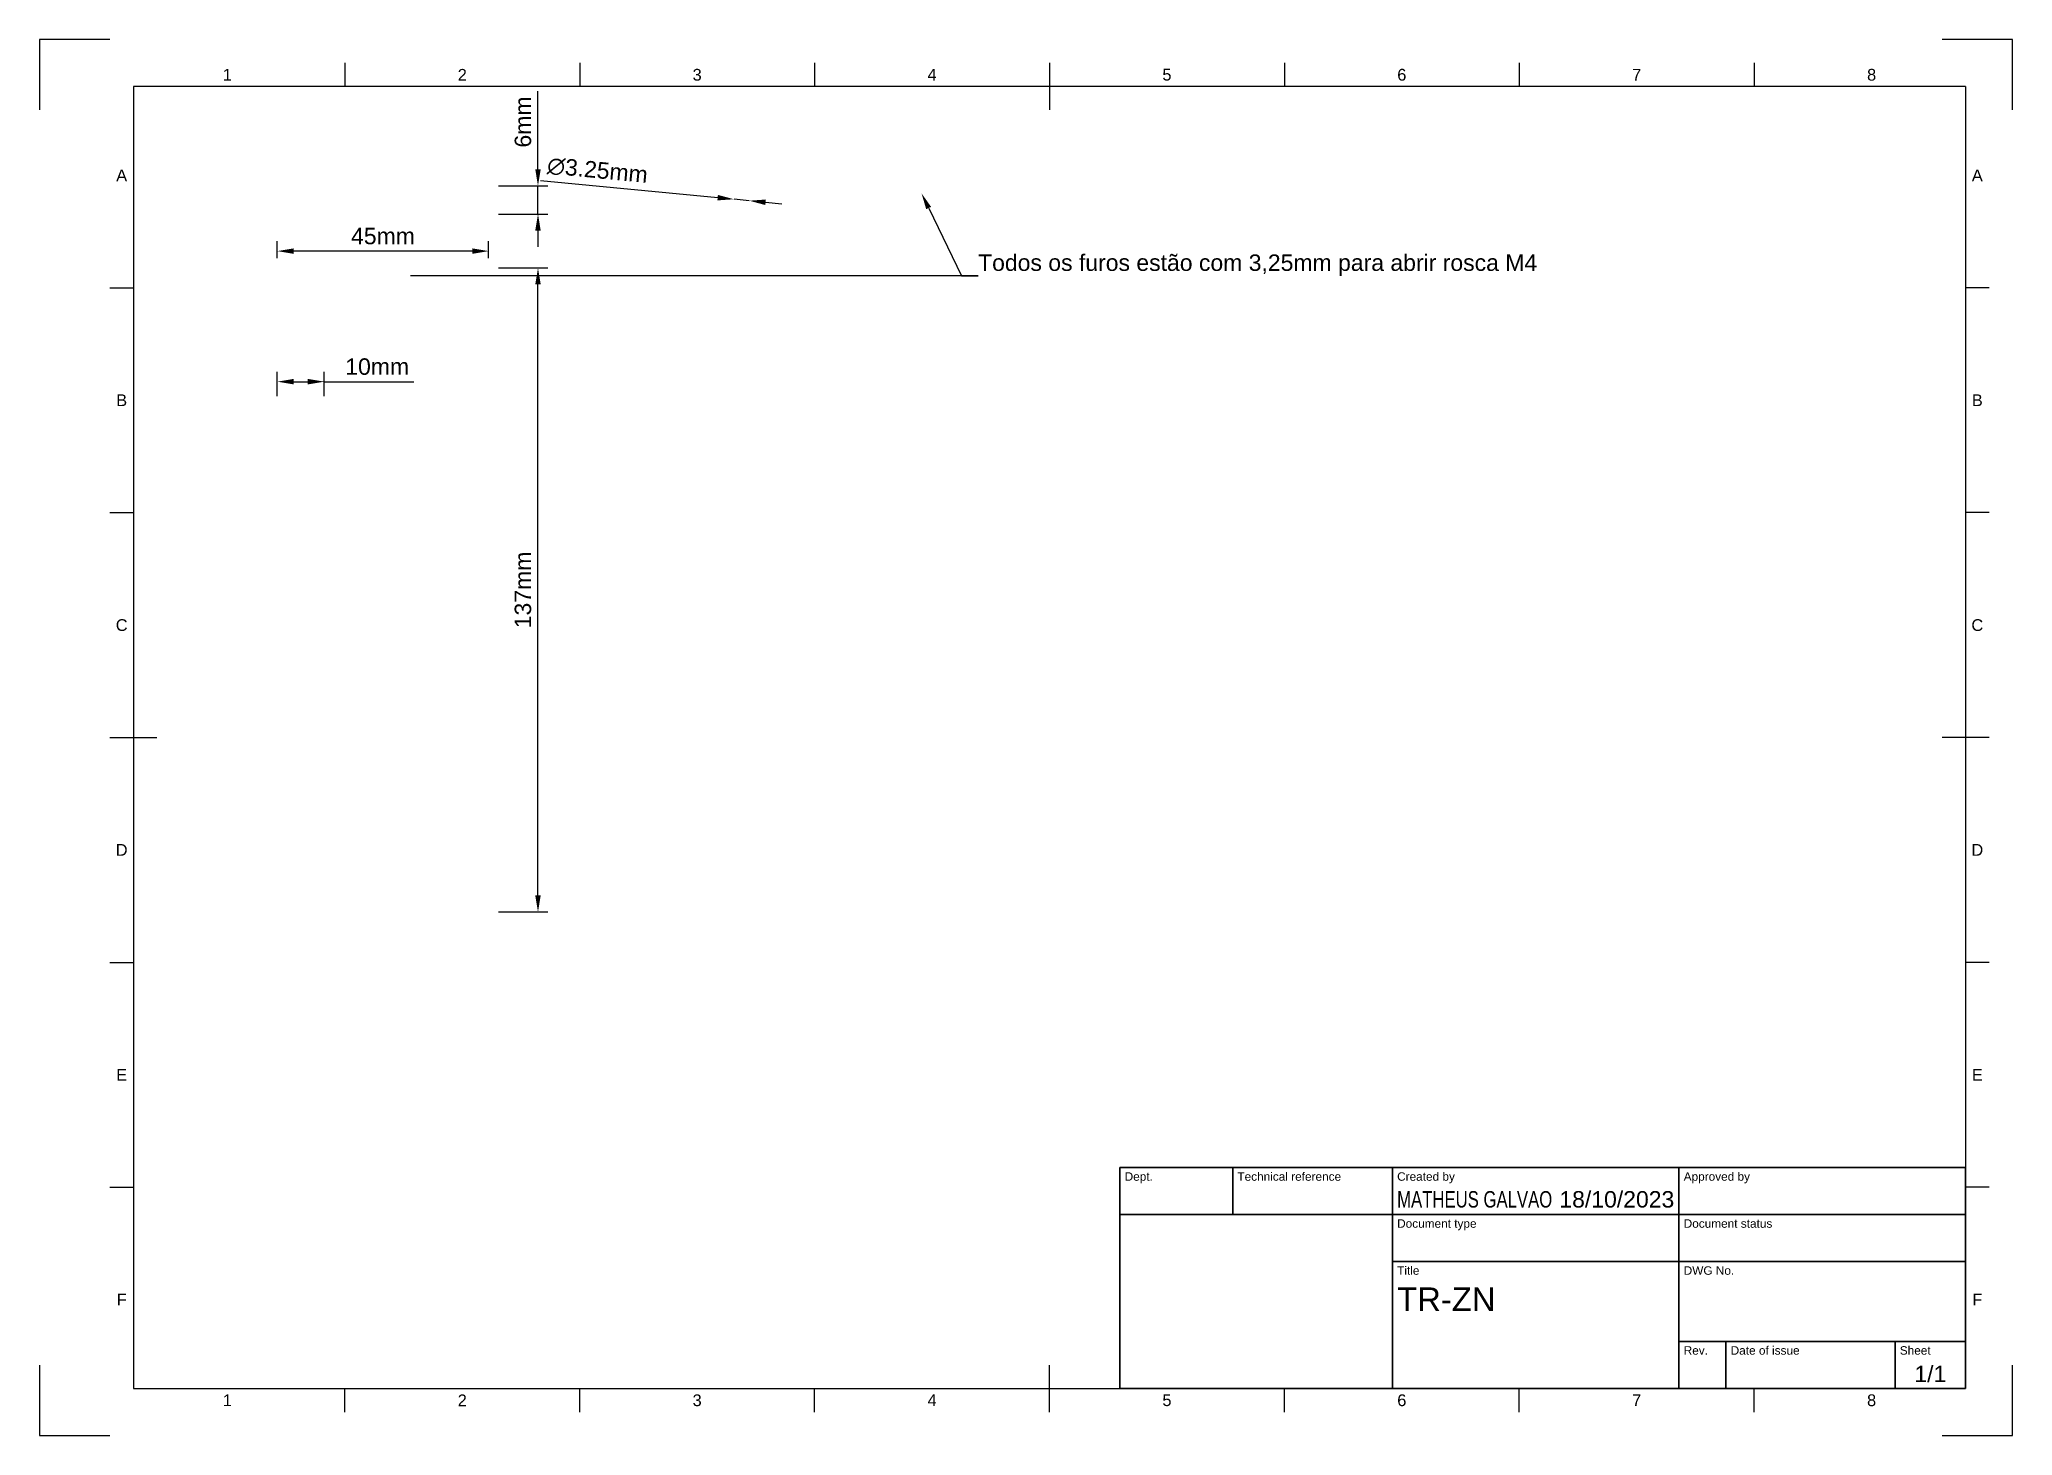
# Paper-space layout 'Folha1' of a CAD drawing. Header units: millimetres. Extents: x 0 to 420, y 0 to 297.
import ezdxf
from ezdxf import colors
from ezdxf.entities.mleader import LeaderData, LeaderLine
from ezdxf.enums import TextEntityAlignment as Align
from ezdxf.math import Vec2, Vec3

# ---------------------------------------------------------------- set-up
doc = ezdxf.new("R2010")
doc.units = ezdxf.units.MM
doc.header["$LTSCALE"] = 0.75
for name, color, linetype, lineweight in [('BORDER', 7, 'Continuous', 25), ('FD_Dimensions', 7, 'Continuous', 25), ('Leaders', 7, 'Continuous', 25), ('TITLEBLOCK', 7, 'Continuous', 35)]:
    doc.layers.add(name, color=color, linetype=linetype, lineweight=lineweight)
doc.styles.add('FusionTitle', font='arial.ttf')
doc.styles.get("Standard").update_dxf_attribs({"font": 'arial.ttf'})
doc.dimstyles.new('Dim-ISO-25', dxfattribs={"dimtxt": 3.5, "dimasz": 3.5, "dimexe": 2.1, "dimexo": 2.1, "dimgap": 1.4, "dimtad": 1, "dimzin": 12, "dimdsep": 46, "dimtxsty": 'Standard', "dimcen": 0, "dimazin": 3, "dimtp": 0.1, "dimtm": 0.1, "dimtfac": 0.714286, "dimtmove": 0, "dimatfit": 3, "dimfxl": 1, "dimtzin": 12, "dimarcsym": 0})

# ---------------------------------------------------------------- blocks, each defined once
blk = doc.blocks.new('ISO_A3_SHEET')
at = {"layer": 'BORDER'}
for p, q in [((65, 292), (65, 287)), ((115, 292), (115, 287)), ((165, 292), (165, 287)), ((215, 292), (215, 282)), ((265, 292), (265, 287)), ((315, 292), (315, 287)), ((365, 292), (365, 287)), ((410, 287), (20, 287)), ((20, 287), (20, 10)), ((410, 287), (410, 10)), ((15, 244.16666), (20, 244.16666)), ((415, 244.16666), (410, 244.16666)), ((15, 196.33333), (20, 196.33333)), ((415, 196.33333), (410, 196.33333)), ((15, 148.5), (25, 148.5)), ((415, 148.5), (405, 148.5)), ((15, 100.66667), (20, 100.66667)), ((415, 100.66667), (410, 100.66667)), ((15, 52.83334), (20, 52.83334)), ((415, 52.83334), (410, 52.83334)), ((215, 5), (215, 15)), ((20, 10), (410, 10)), ((65, 5), (65, 10)), ((115, 5), (115, 10)), ((165, 5), (165, 10)), ((265, 5), (265, 10)), ((315, 5), (315, 10)), ((365, 5), (365, 10))]:
    blk.add_line(p, q, dxfattribs=at)
at = {"layer": 'Defpoints'}
for p, q in [((15, 297), (0, 297)), ((0, 297), (0, 282)), ((420, 297), (405, 297)), ((420, 282), (420, 297)), ((0, 15), (0, 0)), ((420, 0), (420, 15)), ((0, 0), (15, 0)), ((405, 0), (420, 0))]:
    blk.add_line(p, q, dxfattribs=at)
at = {"layer": 'BORDER', "style": 'FusionTitle'}
for s, p in [('1', (40, 289.5)), ('2', (90, 289.5)), ('3', (140, 289.5)), ('4', (190, 289.5)), ('5', (240, 289.5)), ('6', (290, 289.5)), ('7', (340, 289.5)), ('8', (390, 289.5)), ('A', (17.5, 268.08333)), ('A', (412.5, 268.08333)), ('B', (17.5, 220.25)), ('B', (412.5, 220.25)), ('C', (17.5, 172.41667)), ('C', (412.5, 172.41667)), ('D', (17.5, 124.58334)), ('D', (412.5, 124.58334)), ('E', (17.5, 76.75001)), ('E', (412.5, 76.75001)), ('F', (17.5, 28.91668)), ('F', (412.5, 28.91668)), ('1', (40, 7.5)), ('2', (90, 7.5)), ('3', (140, 7.5)), ('4', (190, 7.5)), ('5', (240, 7.5)), ('6', (290, 7.5)), ('7', (340, 7.5)), ('8', (390, 7.5))]:
    blk.add_text(s, height=2.5, dxfattribs=at).set_placement(p, align=Align.MIDDLE)
blk = doc.blocks.new('ISO_TITLEBLOCK')
at = {"layer": 'TITLEBLOCK'}
for p, q in [((0, 47), (-180, 47)), ((-180, 47), (-180, 0)), ((-156, 37), (-156, 47)), ((-122, 0), (-122, 47)), ((-61, 0), (-61, 47)), ((0, 0), (0, 47)), ((-180, 37), (0, 37)), ((-122, 27), (0, 27)), ((-61, 10), (0, 10)), ((-51, 0), (-51, 10)), ((-15, 0), (-15, 10)), ((-180, 0), (0, 0))]:
    blk.add_line(p, q, dxfattribs=at)
at = {"layer": 'TITLEBLOCK', "style": 'FusionTitle'}
for s, p in [('Dept.', (-179, 46)), ('Technical reference', (-155, 46)), ('Created by', (-121, 46)), ('Approved by', (-60, 46)), ('Document type', (-121, 36)), ('Document status', (-60, 36)), ('Title', (-121, 26)), ('DWG No.', (-60, 26)), ('Rev.', (-60, 9)), ('Date of issue', (-50, 9)), ('Sheet', (-14, 9))]:
    blk.add_text(s, height=1.8, dxfattribs=at).set_placement(p, align=Align.TOP_LEFT)
for tag, height, p in [('DEPT', 3.5, (-179, 42)), ('TECHNICAL_REFERENCE', 3.5, (-155, 42)), ('CREATED_BY', 3.5, (-121, 42)), ('APPROVED_BY', 3.5, (-60, 42)), ('DOCUMENT_TYPE', 3.5, (-121, 32)), ('DOCUMENT_STATUS', 3.5, (-60, 32)), ('TITLE_1', 5, (-121, 21.5)), ('TITLE_2', 5, (-121, 14)), ('TITLE_3', 5, (-121, 6.5)), ('DATE_OF_ISSUE', 3.5, (-50, 5))]:
    blk.add_attdef(tag, text='', height=height, dxfattribs=at).set_placement(p, align=Align.TOP_LEFT)
for tag, p in [('CREATED_DATE', (-62, 42)), ('APPROVED_DATE', (-0.99, 42))]:
    blk.add_attdef(tag, text='', height=3.5, dxfattribs=at).set_placement(p, align=Align.TOP_RIGHT)
for tag, height, p in [('DRAWING_NUMBER', 5, (-30.5, 19.75)), ('REV', 3.5, (-56, 4.85)), ('SHEET', 3.5, (-7.5, 4.85))]:
    blk.add_attdef(tag, text='', height=height, dxfattribs=at).set_placement(p, align=Align.TOP_CENTER)
blk = doc.blocks.new('*D25')
at = {"layer": 'Defpoints', "color": 0, "transparency": 16777216}
for p in [(95.62, 248.39), (106.12, 248.39), (95.62, 111.39)]:
    blk.add_point(p, dxfattribs=at)
at = {"layer": 'FD_Dimensions', "color": 0, "lineweight": -2, "transparency": 16777216}
for p, q in [((97.72, 248.39), (108.22, 248.39)), ((106.12, 114.89), (106.12, 244.89)), ((97.72, 111.39), (108.22, 111.39))]:
    blk.add_line(p, q, dxfattribs=at)
at = {"layer": 'FD_Dimensions', "color": 0, "transparency": 16777216}
for points in [[(105.54, 244.89), (106.7, 244.89), (106.12, 248.39)], [(105.54, 114.89), (106.7, 114.89), (106.12, 111.39)]]:
    blk.add_solid(points, dxfattribs=at)
at = {"layer": 'FD_Dimensions', "color": 0, "transparency": 16777216, "insert": (102.93, 179.89), "char_height": 3.5, "attachment_point": 5, "rotation": 90}
blk.add_mtext('137mm', dxfattribs=at)
blk = doc.blocks.new('*D26')
at = {"layer": 'Defpoints', "color": 0, "transparency": 16777216}
for p in [(50.62, 251.98), (50.62, 248.39), (95.62, 248.39)]:
    blk.add_point(p, dxfattribs=at)
at = {"layer": 'FD_Dimensions', "color": 0, "lineweight": -2, "transparency": 16777216}
for p, q in [((50.62, 250.49), (50.62, 254.08)), ((95.62, 250.49), (95.62, 254.08)), ((92.12, 251.98), (54.12, 251.98))]:
    blk.add_line(p, q, dxfattribs=at)
at = {"layer": 'FD_Dimensions', "color": 0, "transparency": 16777216}
for points in [[(54.12, 252.56), (54.12, 251.39), (50.62, 251.98)], [(92.12, 252.56), (92.12, 251.39), (95.62, 251.98)]]:
    blk.add_solid(points, dxfattribs=at)
at = {"layer": 'FD_Dimensions', "color": 0, "transparency": 16777216, "insert": (73.12, 255.16), "char_height": 3.5, "attachment_point": 5}
blk.add_mtext('45mm', dxfattribs=at)
blk = doc.blocks.new('*D27')
at = {"layer": 'Defpoints', "color": 0, "transparency": 16777216}
for p in [(95.62, 265.86), (106.12, 265.86), (95.62, 259.86)]:
    blk.add_point(p, dxfattribs=at)
at = {"layer": 'FD_Dimensions', "color": 0, "lineweight": -2, "transparency": 16777216}
for p, q in [((106.12, 269.36), (106.12, 286.02)), ((97.72, 265.86), (108.22, 265.86)), ((106.12, 259.86), (106.12, 265.86)), ((97.72, 259.86), (108.22, 259.86)), ((106.12, 256.36), (106.12, 252.86))]:
    blk.add_line(p, q, dxfattribs=at)
at = {"layer": 'FD_Dimensions', "color": 0, "transparency": 16777216}
for points in [[(105.54, 269.36), (106.7, 269.36), (106.12, 265.86)], [(105.54, 256.36), (106.7, 256.36), (106.12, 259.86)]]:
    blk.add_solid(points, dxfattribs=at)
at = {"layer": 'FD_Dimensions', "color": 0, "transparency": 16777216, "insert": (102.93, 279.44), "char_height": 3.5, "attachment_point": 5, "rotation": 90}
blk.add_mtext('6mm', dxfattribs=at)
blk = doc.blocks.new('*D28')
at = {"layer": 'Defpoints', "color": 0, "transparency": 16777216}
for p in [(60.62, 224.2), (50.62, 219.02), (60.62, 219.02)]:
    blk.add_point(p, dxfattribs=at)
at = {"layer": 'FD_Dimensions', "color": 0, "lineweight": -2, "transparency": 16777216}
for p, q in [((50.62, 221.12), (50.62, 226.3)), ((54.12, 224.2), (57.12, 224.2)), ((60.62, 221.12), (60.62, 226.3)), ((60.62, 224.2), (79.66, 224.2))]:
    blk.add_line(p, q, dxfattribs=at)
at = {"layer": 'FD_Dimensions', "color": 0, "transparency": 16777216}
for points in [[(54.12, 224.79), (54.12, 223.62), (50.62, 224.2)], [(57.12, 224.79), (57.12, 223.62), (60.62, 224.2)]]:
    blk.add_solid(points, dxfattribs=at)
at = {"layer": 'FD_Dimensions', "color": 0, "transparency": 16777216, "insert": (71.89, 227.39), "char_height": 3.5, "attachment_point": 5}
blk.add_mtext('10mm', dxfattribs=at)
blk = doc.blocks.new('*D29')
at = {"layer": 'Defpoints', "color": 0, "transparency": 16777216}
for p in [(147.85, 263.01), (151.09, 262.7)]:
    blk.add_point(p, dxfattribs=at)
at = {"layer": 'FD_Dimensions', "color": 0, "lineweight": -2, "transparency": 16777216}
for p, q in [((106.65, 267), (144.37, 263.35)), ((151.09, 262.7), (147.85, 263.01)), ((154.57, 262.36), (158.05, 262.03))]:
    blk.add_line(p, q, dxfattribs=at)
at = {"layer": 'FD_Dimensions', "color": 0, "transparency": 16777216}
for points in [[(144.42, 263.93), (144.31, 262.77), (147.85, 263.01)], [(154.63, 262.95), (154.51, 261.78), (151.09, 262.7)]]:
    blk.add_solid(points, dxfattribs=at)
at = {"layer": 'FD_Dimensions', "color": 0, "transparency": 16777216, "insert": (118.79, 269.13), "char_height": 3.5, "attachment_point": 5, "rotation": 354.4725}
blk.add_mtext('∅3.25mm', dxfattribs=at)

psp = doc.layouts.new('Folha1')

# ---------------------------------------------------------------- block references
at = {"layer": 'BORDER'}
psp.add_blockref('ISO_A3_SHEET', (0, 0), dxfattribs=at)
at = {"layer": 'TITLEBLOCK'}
ref = psp.add_blockref('ISO_TITLEBLOCK', (410, 10), dxfattribs=at)
ref.add_attrib('CREATED_DATE', '18/10/2023', dxfattribs={"height": 3.5, "style": 'FusionTitle'}).set_placement((348, 52), align=Align.TOP_RIGHT)
ref.add_attrib('SHEET', '1/1', dxfattribs={"height": 3.5, "style": 'FusionTitle'}).set_placement((402.5, 14.85), align=Align.TOP_CENTER)
ref.add_attrib('TITLE_1', 'TR-ZN', dxfattribs={"height": 5, "style": 'FusionTitle'}).set_placement((289, 31.5), align=Align.TOP_LEFT)
ref.add_attrib('CREATED_BY', 'MATHEUS GALVAO', dxfattribs={"height": 3.5, "style": 'FusionTitle', "width": 0.727785}).set_placement((289, 52), align=Align.TOP_LEFT)

# ---------------------------------------------------------------- dimensions: what is measured, and where the dimension line sits
at = {"layer": 'FD_Dimensions'}
for p1, p2, distance, picture, middle in [((95.618, 259.858), (95.618, 265.858), -10.5, '*D27', (102.931, 279.441)), ((95.618, 248.394), (50.618, 248.394), -3.584, '*D26', (73.118, 255.157)), ((95.618, 111.394), (95.618, 248.394), -10.5, '*D25', (102.93, 179.894)), ((50.618, 219.019), (60.618, 219.019), 5.184, '*D28', (71.887, 227.39))]:
    dim = psp.add_aligned_dim(p1=p1, p2=p2, distance=distance, dimstyle='Dim-ISO-25', override={"dimlfac": -1, "dimpost": 'mm', "dimclrd": 0, "dimclre": 0}, dxfattribs=at)
    dim.commit()
    dim.dimension.update_dxf_attribs({"geometry": picture, "text_midpoint": middle})
dim = psp.add_diameter_dim_2p(p1=(151.086, 262.702), p2=(147.851, 263.015), dimstyle='Dim-ISO-25', override={"dimlfac": -1, "dimpost": 'mm'}, dxfattribs=at)
dim.commit()
dim.dimension.update_dxf_attribs({"geometry": '*D29', "text_midpoint": (118.469, 265.858), "dimtype": 163})

# ---------------------------------------------------------------- leaders
at = {"layer": 'Leaders'}
ml = psp.add_multileader_mtext('Standard', dxfattribs=at)
ml.set_content('Todos os furos estão com 3,25mm para abrir rosca M4', color=256)
ml.set_leader_properties()
ml.build(insert=Vec2(0, 0))
ml.multileader.update_dxf_attribs({"text_left_attachment_type": 5, "text_right_attachment_type": 5, "dogleg_length": 3.5, "arrow_head_size": 3.5})
ctx = ml.context
ctx.base_point, ctx.char_height, ctx.arrow_head_size, ctx.landing_gap_size, ctx.plane_origin = Vec3(199.8, 246.735), 3.5, 3.5, 0, Vec3(187.751, 264.283)
ctx.left_attachment, ctx.right_attachment = 5, 5
notes = []
notes.append((ctx, [(0, (1, 1, 0), (196.3, 246.735), (1, 0), 3.5, [(0, [(187.751, 264.283)], 0, [])])]))
ctx.mtext.insert, ctx.mtext.flow_direction = Vec3(199.8, 251.266), 5
for ctx, leaders in notes:
    for number, flags, end, landing, length, lines in leaders:
        leader = LeaderData()
        leader.index, (leader.has_last_leader_line, leader.has_dogleg_vector, leader.attachment_direction) = number, flags
        leader.last_leader_point, leader.dogleg_vector, leader.dogleg_length = Vec3(end), Vec3(landing), length
        for number, points, colour, breaks in lines:
            line = LeaderLine()
            line.index, line.vertices, line.color, line.breaks = number, Vec3.list(points), colors.encode_raw_color(colour), breaks
            leader.lines.append(line)
        ctx.leaders.append(leader)

doc.saveas('drawing.dxf')
